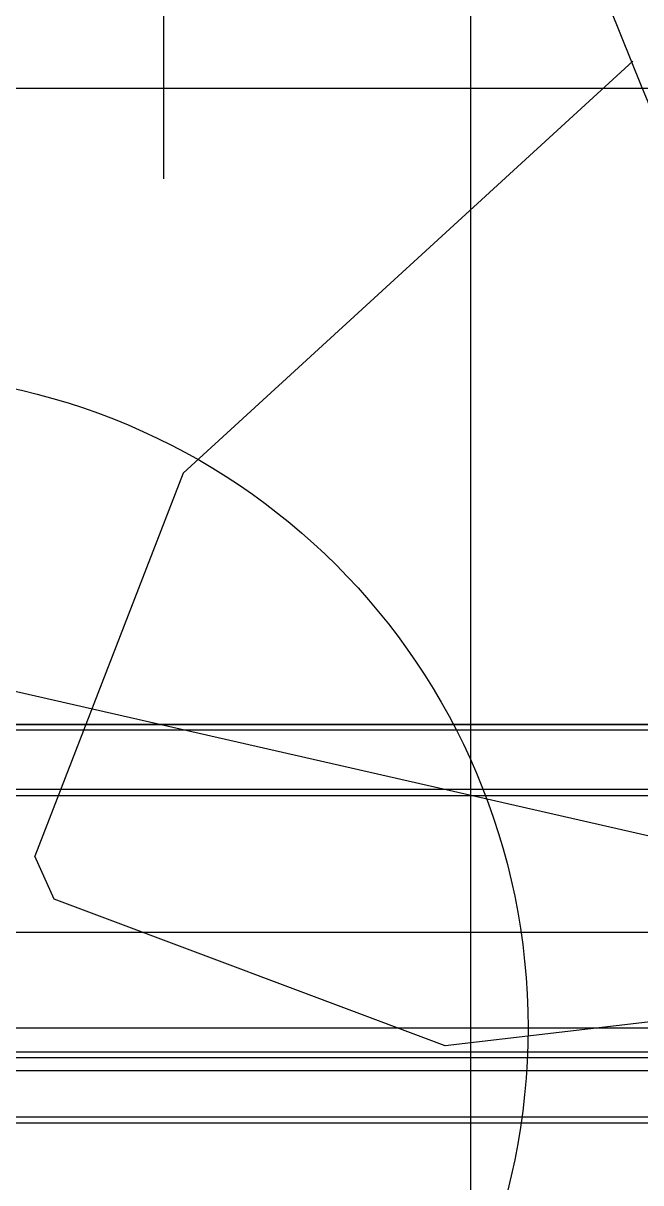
# Model space of a CAD drawing. Extents: x -381 to 213, y -63 to 250.
# Drawn here: x -63.25 to -60.42, y 6.06 to 11.37 of the extents above; entities that cross this region are included whole.
import ezdxf

# ---------------------------------------------------------------- set-up
doc = ezdxf.new("R2010")
doc.units = 0
doc.header["$MEASUREMENT"] = 0
for name, pattern in [('K5LT65535', [0]), ('K5LT_AXLED', [19.5, 15, -1.5, 1.5, -1.5]), ('K5LT_BASIC', [0])]:
    doc.linetypes.add(name, pattern=pattern)
doc.layers.add('Системный слой', color=7, linetype='Continuous')

# ---------------------------------------------------------------- blocks, each defined once
blk = doc.blocks.new('*U')
at = {"layer": 'Системный слой', "color": 30, "linetype": 'K5LT_AXLED'}
for p, q in [((-62.6064, 14.16), (-62.6064, 10.66)), ((-0.009, -0.1679), (23.141, -0.1679)), ((-0.009, -0.1679), (21.791, -0.1679)), ((-0.009, -0.1679), (9.291, -0.1679))]:
    blk.add_line(p, q, dxfattribs=at)
at = {"layer": 'Системный слой', "color": 5, "linetype": 'K5LT_BASIC'}
for p, q in [((156.1703, 1.2227), (-168.8297, 1.2227)), ((-46.6221, 1.2227), (33.3779, 1.2227)), ((-168.8297, -0.2773), (156.1703, -0.2773)), ((36.5359, -17.6673), (21.5359, -17.6673)), ((33.4078, -21.3837), (33.3185, -21.1861)), ((33.4078, -21.3837), (33.3185, -21.1861)), ((-41.5049, -22.1694), (43.4951, -22.1694)), ((43.4954, -22.1698), (-41.5046, -22.1698))]:
    blk.add_line(p, q, dxfattribs=at)
for points in [[(36.0602, -17.5411), (33.9978, -19.431), (33.3185, -21.1861)], [(36.0602, -17.5411), (33.9978, -19.431), (33.3185, -21.1861)], [(37.9555, -21.7325), (35.2001, -22.0552), (33.4078, -21.3837)], [(37.9555, -21.7325), (35.2001, -22.0552), (33.4078, -21.3837)]]:
    blk.add_lwpolyline(points, dxfattribs=at)
blk = doc.blocks.new('*F')
at = {"layer": 'Системный слой', "color": 5, "linetype": 'K5LT65535'}
for points in [[(-51.5802, 12.1516), (-51.5802, 15.788), (-42.6803, 41.722), (-39.7137, 44.6886), (1.1489, 44.6886), (2.7279, 43.1096), (2.7279, -18.3334), (0.7661, -21.5338), (-1.1478, -21.5338)], [(61.3105, -34.1658), (-32.3451, -34.1205), (-47.0824, -29.0939), (-58.6618, -6.9879), (-60.9585, -2.4901), (-65.0735, -0.3848), (-75.9829, 2.1034), (-86.6053, 2.1034), (-95.8879, 2.1034), (-104.0222, -0.3848), (-108.9984, -5.361), (-114.2618, -13.6867), (-130.2432, -13.6867), (-130.2432, 12.1516), (-51.5802, 12.1516), (-42.0105, -15.9834), (-39.4266, -18.5672), (-35.8858, -20.3855), (-31.8666, -21.5338), (54.835, -21.5338), (57.0839, -19.2849), (57.0839, 15.6923), (64.5961, 15.6923), (64.6218, 7.6219)]]:
    blk.add_lwpolyline(points, dxfattribs=at)
at = {"layer": 'Системный слой', "color": 5, "linetype": 'K5LT_BASIC'}
for centre, radius in [((94.0125, 5.9815), 62.5341), ((94.0125, 5.9815), 62.5341), ((-0.009, -0.1679), 21.15), ((29.0451, 1.3327), 19), ((-0.009, -0.1679), 19.8), ((-0.009, -0.1679), 8.5), ((-0.009, -0.1679), 7.3), ((-0.009, -0.1679), 3)]:
    blk.add_circle(centre, radius, dxfattribs=at)
at = {"layer": 'Системный слой'}
blk.add_blockref('*U', (0, 0), dxfattribs=at)
blk.add_blockref('*U', (0, 0), dxfattribs=at)
blk.add_blockref('*U', (0, 0), dxfattribs=at)
blk.add_blockref('*U', (0, 0), dxfattribs=at)
blk.add_blockref('*U', (0, 0), dxfattribs=at)
blk.add_blockref('*U', (0, 0), dxfattribs=at)
blk.add_blockref('*U', (0, 0), dxfattribs=at)
blk.add_blockref('*U', (0, 0), dxfattribs=at)
blk.add_blockref('*U', (0, 0), dxfattribs=at)
blk.add_blockref('*U', (0, 0), dxfattribs=at)
blk.add_blockref('*U', (0, 0), dxfattribs=at)
blk.add_blockref('*U', (0, 0), dxfattribs=at)
blk.add_blockref('*U', (0, 0), dxfattribs=at)
blk.add_blockref('*U', (0, 0), dxfattribs=at)
blk.add_blockref('*U', (0, 0), dxfattribs=at)
blk.add_blockref('*U', (0, 0), dxfattribs=at)
blk.add_blockref('*U', (0, 0), dxfattribs=at)
blk.add_blockref('*U', (0, 0), dxfattribs=at)
blk.add_blockref('*U', (0, 0), dxfattribs=at)
blk.add_blockref('*U', (0, 0), dxfattribs=at)
blk.add_blockref('*U', (0, 0), dxfattribs=at)
blk.add_blockref('*U', (0, 0), dxfattribs=at)
blk.add_blockref('*U', (0, 0), dxfattribs=at)
blk.add_blockref('*U', (0, 0), dxfattribs=at)
blk.add_blockref('*U', (0, 0), dxfattribs=at)
blk.add_blockref('*U', (0, 0), dxfattribs=at)
blk.add_blockref('*U', (0, 0), dxfattribs=at)
blk.add_blockref('*U', (0, 0), dxfattribs=at)
blk.add_blockref('*U', (0, 0), dxfattribs=at)
blk.add_blockref('*U', (0, 0), dxfattribs=at)
blk.add_blockref('*U', (0, 0), dxfattribs=at)
blk.add_blockref('*U', (0, 0), dxfattribs=at)
blk.add_blockref('*U', (0, 0), dxfattribs=at)
blk.add_blockref('*U', (0, 0), dxfattribs=at)
blk.add_blockref('*U', (0, 0), dxfattribs=at)
blk.add_blockref('*U', (0, 0), dxfattribs=at)
blk.add_blockref('*U', (0, 0), dxfattribs=at)
blk.add_blockref('*U', (0, 0), dxfattribs=at)
blk.add_blockref('*U', (0, 0), dxfattribs=at)
blk.add_blockref('*U', (0, 0), dxfattribs=at)
blk.add_blockref('*U', (0, 0), dxfattribs=at)
blk.add_blockref('*U', (0, 0), dxfattribs=at)
blk.add_blockref('*U', (0, 0), dxfattribs=at)
blk.add_blockref('*U', (0, 0), dxfattribs=at)
blk.add_blockref('*U', (0, 0), dxfattribs=at)
blk.add_blockref('*U', (0, 0), dxfattribs=at)
blk.add_blockref('*U', (0, 0), dxfattribs=at)
blk.add_blockref('*U', (0, 0), dxfattribs=at)
blk.add_blockref('*U', (0, 0), dxfattribs=at)
blk.add_blockref('*U', (0, 0), dxfattribs=at)
blk.add_blockref('*U', (0, 0), dxfattribs=at)
blk.add_blockref('*U', (0, 0), dxfattribs=at)
blk.add_blockref('*U', (0, 0), dxfattribs=at)
blk.add_blockref('*U', (0, 0), dxfattribs=at)
blk.add_blockref('*U', (0, 0), dxfattribs=at)
blk.add_blockref('*U', (0, 0), dxfattribs=at)
blk.add_blockref('*U', (0, 0), dxfattribs=at)
blk.add_blockref('*U', (0, 0), dxfattribs=at)
blk.add_blockref('*U', (0, 0), dxfattribs=at)
blk.add_blockref('*U', (0, 0), dxfattribs=at)
blk.add_blockref('*U', (0, 0), dxfattribs=at)
blk.add_blockref('*U', (0, 0), dxfattribs=at)
blk.add_blockref('*U', (0, 0), dxfattribs=at)
blk.add_blockref('*U', (0, 0), dxfattribs=at)
blk.add_blockref('*U', (0, 0), dxfattribs=at)
blk.add_blockref('*U', (0, 0), dxfattribs=at)
blk.add_blockref('*U', (0, 0), dxfattribs=at)
blk.add_blockref('*U', (0, 0), dxfattribs=at)
blk.add_blockref('*U', (0, 0), dxfattribs=at)
blk.add_blockref('*U', (0, 0), dxfattribs=at)
blk.add_blockref('*U', (0, 0), dxfattribs=at)
blk.add_blockref('*U', (0, 0), dxfattribs=at)
blk.add_blockref('*U', (0, 0), dxfattribs=at)
blk.add_blockref('*U', (0, 0), dxfattribs=at)
blk.add_blockref('*U', (0, 0), dxfattribs=at)
blk.add_blockref('*U', (0, 0), dxfattribs=at)
blk.add_blockref('*U', (0, 0), dxfattribs=at)
blk.add_blockref('*U', (0, 0), dxfattribs=at)
blk.add_blockref('*U', (0, 0), dxfattribs=at)
blk.add_blockref('*U', (0, 0), dxfattribs=at)
blk.add_blockref('*U', (0, 0), dxfattribs=at)
blk.add_blockref('*U', (0, 0), dxfattribs=at)
blk.add_blockref('*U', (0, 0), dxfattribs=at)
blk.add_blockref('*U', (0, 0), dxfattribs=at)
blk.add_blockref('*U', (0, 0), dxfattribs=at)
blk.add_blockref('*U', (0, 0), dxfattribs=at)
blk.add_blockref('*U', (0, 0), dxfattribs=at)
blk.add_blockref('*U', (0, 0), dxfattribs=at)
blk.add_blockref('*U', (0, 0), dxfattribs=at)
blk.add_blockref('*U', (0, 0), dxfattribs=at)
blk.add_blockref('*U', (0, 0), dxfattribs=at)
blk.add_blockref('*U', (0, 0), dxfattribs=at)
blk.add_blockref('*U', (0, 0), dxfattribs=at)
blk.add_blockref('*U', (0, 0), dxfattribs=at)
blk.add_blockref('*U', (0, 0), dxfattribs=at)
blk.add_blockref('*U', (0, 0), dxfattribs=at)
blk.add_blockref('*U', (0, 0), dxfattribs=at)
blk.add_blockref('*U', (0, 0), dxfattribs=at)
blk.add_blockref('*U', (0, 0), dxfattribs=at)
blk.add_blockref('*U', (0, 0), dxfattribs=at)
blk.add_blockref('*U', (0, 0), dxfattribs=at)
blk.add_blockref('*U', (0, 0), dxfattribs=at)
blk.add_blockref('*U', (0, 0), dxfattribs=at)
blk.add_blockref('*U', (0, 0), dxfattribs=at)
blk.add_blockref('*U', (0, 0), dxfattribs=at)
blk.add_blockref('*U', (0, 0), dxfattribs=at)
blk.add_blockref('*U', (0, 0), dxfattribs=at)
blk.add_blockref('*U', (0, 0), dxfattribs=at)
blk.add_blockref('*U', (0, 0), dxfattribs=at)
blk.add_blockref('*U', (0, 0), dxfattribs=at)
blk.add_blockref('*U', (0, 0), dxfattribs=at)
blk.add_blockref('*U', (0, 0), dxfattribs=at)
blk.add_blockref('*U', (0, 0), dxfattribs=at)
blk.add_blockref('*U', (0, 0), dxfattribs=at)
blk.add_blockref('*U', (0, 0), dxfattribs=at)
blk.add_blockref('*U', (0, 0), dxfattribs=at)
blk.add_blockref('*U', (0, 0), dxfattribs=at)
blk.add_blockref('*U', (0, 0), dxfattribs=at)
blk.add_blockref('*U', (0, 0), dxfattribs=at)
blk.add_blockref('*U', (0, 0), dxfattribs=at)
blk.add_blockref('*U', (0, 0), dxfattribs=at)
blk.add_blockref('*U', (0, 0), dxfattribs=at)
blk.add_blockref('*U', (0, 0), dxfattribs=at)
blk.add_blockref('*U', (0, 0), dxfattribs=at)
blk.add_blockref('*U', (0, 0), dxfattribs=at)
blk.add_blockref('*U', (0, 0), dxfattribs=at)
blk.add_blockref('*U', (0, 0), dxfattribs=at)
blk.add_blockref('*U', (0, 0), dxfattribs=at)
blk.add_blockref('*U', (0, 0), dxfattribs=at)
blk.add_blockref('*U', (0, 0), dxfattribs=at)
blk.add_blockref('*U', (0, 0), dxfattribs=at)
blk.add_blockref('*U', (0, 0), dxfattribs=at)
blk.add_blockref('*U', (0, 0), dxfattribs=at)
blk.add_blockref('*U', (0, 0), dxfattribs=at)
blk.add_blockref('*U', (0, 0), dxfattribs=at)
blk.add_blockref('*U', (0, 0), dxfattribs=at)
blk.add_blockref('*U', (0, 0), dxfattribs=at)
blk.add_blockref('*U', (0, 0), dxfattribs=at)
blk.add_blockref('*U', (0, 0), dxfattribs=at)
blk.add_blockref('*U', (0, 0), dxfattribs=at)
blk.add_blockref('*U', (0, 0), dxfattribs=at)
blk.add_blockref('*U', (0, 0), dxfattribs=at)
blk.add_blockref('*U', (0, 0), dxfattribs=at)
blk.add_blockref('*U', (0, 0), dxfattribs=at)
blk.add_blockref('*U', (0, 0), dxfattribs=at)
blk.add_blockref('*U', (0, 0), dxfattribs=at)
blk.add_blockref('*U', (0, 0), dxfattribs=at)
blk.add_blockref('*U', (0, 0), dxfattribs=at)
blk.add_blockref('*U', (0, 0), dxfattribs=at)
blk.add_blockref('*U', (0, 0), dxfattribs=at)
blk.add_blockref('*U', (0, 0), dxfattribs=at)
blk.add_blockref('*U', (0, 0), dxfattribs=at)
blk.add_blockref('*U', (0, 0), dxfattribs=at)
blk.add_blockref('*U', (0, 0), dxfattribs=at)
blk.add_blockref('*U', (0, 0), dxfattribs=at)
blk.add_blockref('*U', (0, 0), dxfattribs=at)
blk.add_blockref('*U', (0, 0), dxfattribs=at)
blk.add_blockref('*U', (0, 0), dxfattribs=at)
blk.add_blockref('*U', (0, 0), dxfattribs=at)
blk.add_blockref('*U', (0, 0), dxfattribs=at)
blk.add_blockref('*U', (0, 0), dxfattribs=at)
blk.add_blockref('*U', (0, 0), dxfattribs=at)
blk.add_blockref('*U', (0, 0), dxfattribs=at)
blk.add_blockref('*U', (0, 0), dxfattribs=at)
blk.add_blockref('*U', (0, 0), dxfattribs=at)
blk.add_blockref('*U', (0, 0), dxfattribs=at)
blk.add_blockref('*U', (0, 0), dxfattribs=at)
blk.add_blockref('*U', (0, 0), dxfattribs=at)
blk.add_blockref('*U', (0, 0), dxfattribs=at)
blk.add_blockref('*U', (0, 0), dxfattribs=at)
blk.add_blockref('*U', (0, 0), dxfattribs=at)
blk.add_blockref('*U', (0, 0), dxfattribs=at)
blk.add_blockref('*U', (0, 0), dxfattribs=at)
blk.add_blockref('*U', (0, 0), dxfattribs=at)
blk.add_blockref('*U', (0, 0), dxfattribs=at)
blk.add_blockref('*U', (0, 0), dxfattribs=at)
blk.add_blockref('*U', (0, 0), dxfattribs=at)
blk.add_blockref('*U', (0, 0), dxfattribs=at)
blk.add_blockref('*U', (0, 0), dxfattribs=at)
blk.add_blockref('*U', (0, 0), dxfattribs=at)
blk.add_blockref('*U', (0, 0), dxfattribs=at)
blk.add_blockref('*U', (0, 0), dxfattribs=at)
blk.add_blockref('*U', (0, 0), dxfattribs=at)
blk.add_blockref('*U', (0, 0), dxfattribs=at)
blk.add_blockref('*U', (0, 0), dxfattribs=at)
blk.add_blockref('*U', (0, 0), dxfattribs=at)
blk.add_blockref('*U', (0, 0), dxfattribs=at)
blk.add_blockref('*U', (0, 0), dxfattribs=at)
blk.add_blockref('*U', (0, 0), dxfattribs=at)
blk.add_blockref('*U', (0, 0), dxfattribs=at)
blk.add_blockref('*U', (0, 0), dxfattribs=at)
blk.add_blockref('*U', (0, 0), dxfattribs=at)
blk.add_blockref('*U', (0, 0), dxfattribs=at)
blk.add_blockref('*U', (0, 0), dxfattribs=at)
blk.add_blockref('*U', (0, 0), dxfattribs=at)
blk.add_blockref('*U', (0, 0), dxfattribs=at)
blk.add_blockref('*U', (0, 0), dxfattribs=at)
blk.add_blockref('*U', (0, 0), dxfattribs=at)
blk.add_blockref('*U', (0, 0), dxfattribs=at)
blk.add_blockref('*U', (0, 0), dxfattribs=at)
blk.add_blockref('*U', (0, 0), dxfattribs=at)
blk.add_blockref('*U', (0, 0), dxfattribs=at)
blk.add_blockref('*U', (0, 0), dxfattribs=at)
blk.add_blockref('*U', (0, 0), dxfattribs=at)
blk.add_blockref('*U', (0, 0), dxfattribs=at)
blk.add_blockref('*U', (0, 0), dxfattribs=at)
blk.add_blockref('*U', (0, 0), dxfattribs=at)

msp = doc.modelspace()

# ---------------------------------------------------------------- block references
at = {"layer": 'Системный слой'}
for name, p in [('*F', (-96.5151, 28.7405)), ('*F', (-63.9267, 6.9347)), ('*F', (50.8279, 6.9091)), ('*F', (-212.0681, 6.6367)), ('*F', (10.9271, 6.6087)), ('*U', (0, 0)), ('*U', (0, 0)), ('*U', (0, 0)), ('*U', (0, 0)), ('*U', (0, 0)), ('*U', (0, 0)), ('*U', (0, 0)), ('*U', (0, 0)), ('*U', (0, 0)), ('*U', (0, 0)), ('*U', (0, 0)), ('*U', (0, 0)), ('*U', (0, 0)), ('*U', (0, 0))]:
    msp.add_blockref(name, p, dxfattribs=at)

doc.saveas('drawing.dxf')
